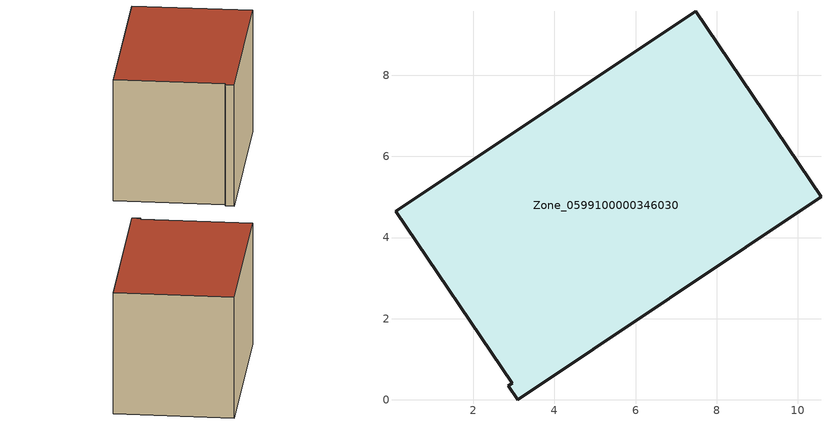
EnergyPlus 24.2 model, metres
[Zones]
Zone_0599100000346030
 floor ground (C_G): 2.96,0.41 0.08,4.65 7.48,9.58 10.57,5.01 3.1,0 2.87,0.35 z0
 wall outside (C_F): 3.1,0 10.57,5.01 7.48,9.58 0.08,4.65 2.96,0.41 2.87,0.35 3.1,0 z0:5.93
 roof outside (C_R): 0.08,4.65 2.96,0.41 2.87,0.35 3.1,0 10.57,5.01 7.48,9.58 z5.93
[BUILDING]
Pand.0599100000346030: North Axis=0; Terrain=City; Loads Convergence Tolerance Value=0.04; Temperature Convergence Tolerance Value=0.4; Solar Distribution=FullExterior; Maximum Number of Warmup Days=25; Minimum Number of Warmup Days=1
[Site:Location]
Rotterdam.The.Hague.AP_ZH_NLD Design_Conditions: Latitude=51.96; Longitude=4.45; Time Zone=1; Elevation=-4.5
[SITE:GROUNDTEMPERATURE:BUILDINGSURFACE]
18, 18, 18, 18, 18, 18, 18, 18, 18, 18, 18, 18
[MATERIAL] Thermal Absorptance=0.9; Solar Absorptance=0.7; Visible Absorptance=0.7
Name | Roughness | Thickness | Conductivity | Density | Specific Heat
G.TI.1992-2005 | MediumSmooth | 0.15 | 0.06 | 540 | 1210
F.TI.1992-2005 | Rough | 0.3 | 0.12 | 1920 | 840
R.TI.1992-2005 | MediumRough | 0.2 | 0.08 | 1500 | 1000
[CONSTRUCTION]
C_G: G.TI.1992-2005
C_F: F.TI.1992-2005
C_R: R.TI.1992-2005
[ZONE]
Zone_0599100000346030: Type=1; Multiplier=1; Ceiling Height=Autocalculate; Volume=Autocalculate; Floor Area=autocalculate; Part of Total Floor Area=Yes
[ZONEINFILTRATION:DESIGNFLOWRATE]
Infil_Zone_0599100000346030: Zone or ZoneList or Space or SpaceList=Zone_0599100000346030; Schedule=AlwaysOn; Design Flow Rate Calculation Method=Flow/Area; Flow Rate per Floor Area=0.0015; Constant Term Coefficient=1; Temperature Term Coefficient=0; Velocity Term Coefficient=0; Velocity Squared Term Coefficient=0
[HVACTEMPLATE:ZONE:IDEALLOADSAIRSYSTEM]
Zone_0599100000346030: Maximum Heating Supply Air Temperature=50; Minimum Cooling Supply Air Temperature=13; Maximum Heating Supply Air Humidity Ratio=0.0156; Minimum Cooling Supply Air Humidity Ratio=0.0077; Heating Limit=NoLimit; Cooling Limit=NoLimit; Dehumidification Control Type=ConstantSensibleHeatRatio; Cooling Sensible Heat Ratio=0.7; Dehumidification Setpoint=60; Humidification Control Type=None; Humidification Setpoint=30; Outdoor Air Method=None; Outdoor Air Flow Rate per Person=0.00944; Outdoor Air Flow Rate per Zone Floor Area=0; Outdoor Air Flow Rate per Zone=0; Demand Controlled Ventilation Type=None; Outdoor Air Economizer Type=NoEconomizer; Heat Recovery Type=None; Sensible Heat Recovery Effectiveness=0.7; Latent Heat Recovery Effectiveness=0.65
[ZONECONTROL:THERMOSTAT]
ThermostatControl_Zone_0599100000346030: Zone or ZoneList=Zone_0599100000346030; Control Type Schedule=DualSetpointControlType; Control 1=Thermostat_Zone_0599100000346030; Temperature Difference Between Cutout And Setpoint=0
[THERMOSTATSETPOINT:DUALSETPOINT]
Thermostat_Zone_0599100000346030: Heating Setpoint Temperature Schedule=HeatingSetpoint_Zone_0599100000346030; Cooling Setpoint Temperature Schedule=CoolingSetpoint_Zone_0599100000346030
[SCHEDULE:COMPACT]
HeatingSetpoint_Zone_0599100000346030: Through: 12/31, For: AllDays, Until: 24:00, 21
CoolingSetpoint_Zone_0599100000346030: Through: 12/31, For: AllDays, Until: 24:00, 24
DualSetpointControlType: Through: 12/31, For: AllDays, Until: 24:00, 4
AlwaysOn: Through: 12/31, For: AllDays, Until: 24:00, 1
